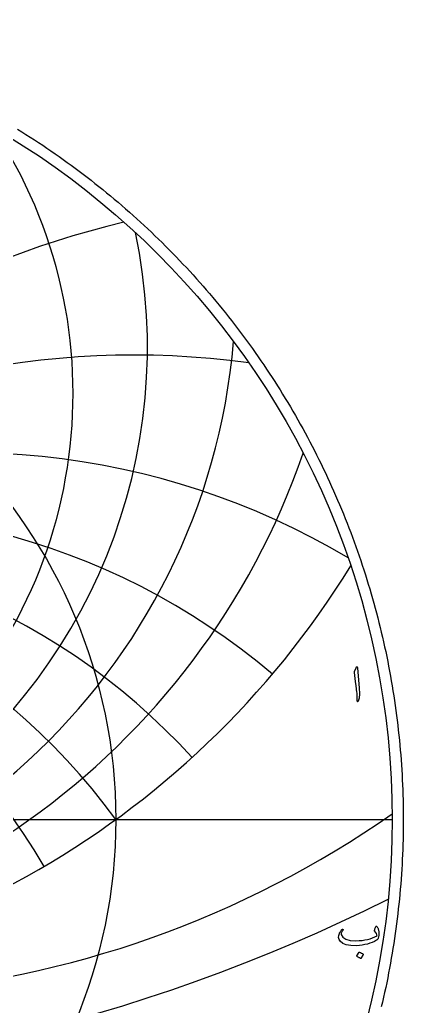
# Model space of a CAD drawing. Header units: millimetres. Extents: x -55 to 55, y -55 to 56.
# Drawn here: x 28.9 to 54.8, y -12.6 to 54 of the extents above; entities that cross this region are included whole.
import ezdxf

# ---------------------------------------------------------------- set-up
doc = ezdxf.new("R2010")
doc.units = ezdxf.units.MM
for name, color, linetype in [('CUT_OUTER', 1, 'Continuous'), ('ENGRAVE', 7, 'Continuous'), ('ENGRAVE_FINE', 8, 'Continuous'), ('TEXT', 5, 'Continuous')]:
    doc.layers.add(name, color=color, linetype=linetype)

msp = doc.modelspace()

# ---------------------------------------------------------------- linework, layer by layer
at = {"layer": 'CUT_OUTER'}
msp.add_lwpolyline([(28.7213, 46.6117), (29.0067, 46.4346), (29.2911, 46.2557), (29.5744, 46.0751), (29.8565, 45.8928), (30.1376, 45.7087), (30.4175, 45.523), (30.6962, 45.3355), (30.9738, 45.1463), (31.2502, 44.9554), (31.5255, 44.7628), (31.7996, 44.5685), (32.0724, 44.3725), (32.3441, 44.1749), (32.6145, 43.9756), (32.8838, 43.7747), (33.1517, 43.5721), (33.4185, 43.3678), (33.6839, 43.162), (33.9481, 42.9545), (34.2111, 42.7454), (34.4727, 42.5346), (34.733, 42.3223), (34.9921, 42.1084), (35.2498, 41.8929), (35.5062, 41.6758), (35.7612, 41.4572), (36.0149, 41.237), (36.2673, 41.0152), (36.5182, 40.7919), (36.7679, 40.5671), (37.0161, 40.3407), (37.2629, 40.1128), (37.5083, 39.8834), (37.7523, 39.6525), (37.9949, 39.4201), (38.2361, 39.1863), (38.4758, 38.9509), (38.7141, 38.7141), (38.9509, 38.4758), (39.1863, 38.2361), (39.4201, 37.9949), (39.6525, 37.7523), (39.8834, 37.5083), (40.1128, 37.2629), (40.3407, 37.0161), (40.5671, 36.7679), (40.7919, 36.5182), (41.0152, 36.2673), (41.237, 36.0149), (41.4572, 35.7612), (41.6758, 35.5062), (41.8929, 35.2498), (42.1084, 34.9921), (42.3223, 34.733), (42.5346, 34.4727), (42.7454, 34.2111), (42.9545, 33.9481), (43.162, 33.6839), (43.3678, 33.4185), (43.5721, 33.1517), (43.7747, 32.8838), (43.9756, 32.6145), (44.1749, 32.3441), (44.3725, 32.0724), (44.5685, 31.7996), (44.7628, 31.5255), (44.9554, 31.2502), (45.1463, 30.9738), (45.3355, 30.6962), (45.523, 30.4175), (45.7087, 30.1376), (45.8928, 29.8565), (46.0751, 29.5744), (46.2557, 29.2911), (46.4346, 29.0067), (46.6117, 28.7213), (46.787, 28.4347), (46.9606, 28.1471), (47.1325, 27.8585), (47.3025, 27.5687), (47.4708, 27.278), (47.6373, 26.9862), (47.802, 26.6934), (47.9648, 26.3996), (48.1259, 26.1048), (48.2852, 25.809), (48.4426, 25.5122), (48.5983, 25.2145), (48.7521, 24.9158), (48.904, 24.6162), (49.0542, 24.3157), (49.2024, 24.0142), (49.3488, 23.7119), (49.4934, 23.4086), (49.6361, 23.1045), (49.7769, 22.7995), (49.9159, 22.4937), (50.053, 22.187), (50.1882, 21.8794), (50.3215, 21.5711), (50.4529, 21.2619), (50.5824, 20.9519), (50.71, 20.6412), (50.8357, 20.3296), (50.9595, 20.0173), (51.0814, 19.7043), (51.2013, 19.3905), (51.3193, 19.0759), (51.4354, 18.7607), (51.5495, 18.4447), (51.6617, 18.1281), (51.772, 17.8107), (51.8803, 17.4927), (51.9867, 17.1741), (52.0911, 16.8548), (52.1935, 16.5348), (52.294, 16.2143), (52.3925, 15.8931), (52.489, 15.5713), (52.5836, 15.249), (52.6761, 14.926), (52.7667, 14.6025), (52.8553, 14.2785), (52.942, 13.9539), (53.0266, 13.6288), (53.1092, 13.3032), (53.1898, 12.977), (53.2685, 12.6504), (53.3451, 12.3233), (53.4197, 11.9958), (53.4923, 11.6678), (53.5629, 11.3393), (53.6314, 11.0105), (53.698, 10.6812), (53.7625, 10.3515), (53.825, 10.0214), (53.8855, 9.691), (53.944, 9.3602), (54.0004, 9.029), (54.0548, 8.6975), (54.1071, 8.3656), (54.1574, 8.0335), (54.2057, 7.701), (54.2519, 7.3683), (54.2961, 7.0353), (54.3383, 6.702), (54.3784, 6.3684), (54.4164, 6.0347), (54.4524, 5.7007), (54.4864, 5.3664), (54.5183, 5.032), (54.5481, 4.6974), (54.5759, 4.3626), (54.6017, 4.0277), (54.6253, 3.6926), (54.647, 3.3573), (54.6665, 3.0219), (54.6841, 2.6865), (54.6995, 2.3509), (54.7129, 2.0152), (54.7242, 1.6794), (54.7335, 1.3436), (54.7407, 1.0078), (54.7459, 0.6719), (54.749, 0.3359), (54.75, 0), (54.749, -0.3359), (54.7459, -0.6719), (54.7407, -1.0078), (54.7335, -1.3436), (54.7242, -1.6794), (54.7129, -2.0152), (54.6995, -2.3509), (54.6841, -2.6865), (54.6665, -3.0219), (54.647, -3.3573), (54.6253, -3.6926), (54.6017, -4.0277), (54.5759, -4.3626), (54.5481, -4.6974), (54.5183, -5.032), (54.4864, -5.3664), (54.4524, -5.7007), (54.4164, -6.0347), (54.3784, -6.3684), (54.3383, -6.702), (54.2961, -7.0353), (54.2519, -7.3683), (54.2057, -7.701), (54.1574, -8.0335), (54.1071, -8.3656), (54.0548, -8.6975), (54.0004, -9.029), (53.944, -9.3602), (53.8855, -9.691), (53.825, -10.0214), (53.7625, -10.3515), (53.698, -10.6812), (53.6314, -11.0105), (53.5629, -11.3393), (53.4923, -11.6678), (53.4197, -11.9958), (53.3451, -12.3233), (53.2685, -12.6504)], dxfattribs=at)
at = {"layer": 'ENGRAVE'}
msp.add_lwpolyline([(-54, 0), (54, 0)], dxfattribs=at)
for radius in [54, 35.3478]:
    msp.add_circle((0, 0), radius, dxfattribs=at)
for centre, radius, start, end in [((0, 28.7545), 32.4697, 146.343028, 33.656972), ((0, 31.8877), 37.4863, 168.076059, 11.923941), ((0, 35.9396), 43.453, 184.845211, 355.154789), ((0, 41.3064), 50.7778, 199.041634, 340.958366), ((0, -25.6817), 43.6923, 36, 144), ((0, -25.6817), 43.6923, 36, 144), ((0, 48.6521), 60.1373, 211.615649, 328.384351), ((15.0301, 56.0931), 67.9839, 274.154376, 304.973846)]:
    msp.add_arc(centre, radius, start, end, dxfattribs=at)
at = {"layer": 'ENGRAVE_FINE'}
for centre, radius, start, end in [((52.0705, -25.6817), 67.9732, 103.763547, 166.510928), ((52.0705, -25.6817), 67.9732, 103.763547, 166.510928), ((36.6622, -25.6817), 57.0363, 82.274651, 162.768996), ((36.6622, -25.6817), 57.0363, 82.274651, 162.768996), ((25.2258, -25.6817), 50.4515, 59.244091, 158.750453), ((25.2258, -25.6817), 50.4515, 59.244091, 158.750453), ((15.9027, -25.6817), 46.4964, 49.785751, 154.365482), ((15.9027, -25.6817), 46.4964, 49.785751, 154.365482), ((-7.7041, -25.6817), 44.3663, 30.500929, 137.66478), ((-7.7041, -25.6817), 44.3663, 30.500929, 137.66478), ((7.7041, -25.6817), 44.3663, 42.33522, 149.499071), ((7.7041, -25.6817), 44.3663, 42.33522, 149.499071), ((0, 102.5834), 120.594, 243.541053, 296.458947)]:
    msp.add_arc(centre, radius, start, end, dxfattribs=at)
at = {"layer": 'TEXT'}
for points in [[(51.562, 10.2427), (51.5945, 10.3057), (51.6207, 10.3279), (51.6405, 10.3091), (51.6539, 10.2495), (51.7323, 9.4149), (51.7789, 8.9027), (51.7894, 8.4935), (51.7636, 8.1873), (51.7016, 7.9842), (51.6904, 7.9676), (51.6803, 7.9587), (51.6716, 7.9574), (51.6642, 7.9638), (51.6582, 7.9738), (51.6539, 7.9868), (51.6514, 8.0027), (51.6505, 8.0217), (51.6505, 8.1692), (51.6437, 8.3257), (51.6301, 8.4911), (51.6097, 8.6655), (51.6052, 8.7111), (51.5918, 8.8341), (51.5694, 9.0347), (51.5381, 9.3127), (51.4632, 9.9293), (51.4615, 9.9621), (51.4632, 9.9923), (51.4683, 10.02), (51.4768, 10.0451)], [(52.9655, -7.2211), (52.9884, -7.2499), (53.0094, -7.2816), (53.0285, -7.3163), (53.0456, -7.354), (53.0608, -7.3944), (53.0741, -7.4374), (53.0855, -7.483), (53.095, -7.5311), (53.1073, -7.6278), (53.1103, -7.7236), (53.1039, -7.8185), (53.0882, -7.9126), (53.0643, -7.9965), (53.0337, -8.0642), (52.9962, -8.1157), (52.9519, -8.1511), (52.8114, -8.2254), (52.6624, -8.2916), (52.5048, -8.3497), (52.3388, -8.3997), (52.1642, -8.4413), (51.9811, -8.4738), (51.7895, -8.4975), (51.5893, -8.5122), (51.2142, -8.5083), (50.9063, -8.456), (50.6658, -8.355), (50.4925, -8.2056), (50.4213, -8.0887), (50.3886, -7.9629), (50.3941, -7.8281), (50.438, -7.6844), (50.4527, -7.6534), (50.4699, -7.6218), (50.4894, -7.5895), (50.5112, -7.5566), (50.5354, -7.5231), (50.5619, -7.4889), (50.5907, -7.4541), (50.6219, -7.4187), (50.6323, -7.4087), (50.6432, -7.4025), (50.6545, -7.4002), (50.6662, -7.4017), (50.6741, -7.4046), (50.6807, -7.4102), (50.686, -7.4183), (50.69, -7.4289), (50.6919, -7.4389), (50.6909, -7.4485), (50.6868, -7.4576), (50.6798, -7.4664), (50.6506, -7.5011), (50.6245, -7.5371), (50.6012, -7.5743), (50.581, -7.6129), (50.5672, -7.6497), (50.5597, -7.6852), (50.5587, -7.7195), (50.564, -7.7525), (50.6704, -7.9452), (50.8706, -8.0804), (51.1644, -8.1581), (51.5519, -8.1783), (51.7649, -8.1701), (51.9679, -8.1524), (52.1609, -8.125), (52.3439, -8.0881), (52.5171, -8.0415), (52.6807, -7.9854), (52.8347, -7.9198), (52.9792, -7.8445), (52.9651, -7.7742), (52.9332, -7.6963), (52.8834, -7.6107), (52.8157, -7.5175), (52.8135, -7.5085), (52.814, -7.4919), (52.8169, -7.4677), (52.8225, -7.4357), (52.824, -7.4325), (52.825, -7.4298), (52.8257, -7.4274), (52.8259, -7.4255), (52.8369, -7.3821), (52.8531, -7.3335), (52.8744, -7.2799), (52.9008, -7.2211), (52.9125, -7.2032), (52.9272, -7.1973), (52.9449, -7.2032), (52.9655, -7.2211)], [(51.7767, -8.955), (51.7809, -8.9507), (51.7869, -8.9482), (51.7946, -8.9473), (51.8039, -8.9482), (51.8702, -8.975), (51.9325, -9.0078), (51.9911, -9.0465), (52.0458, -9.0913), (52.0511, -9.0981), (52.0535, -9.1049), (52.0528, -9.1117), (52.0492, -9.1185), (51.8891, -9.3774), (51.8831, -9.3836), (51.8755, -9.3851), (51.8661, -9.3819), (51.855, -9.374), (51.8455, -9.3672), (51.8303, -9.357), (51.8097, -9.3433), (51.7835, -9.3263), (51.7514, -9.3059), (51.7128, -9.282), (51.6679, -9.2548), (51.6166, -9.2241), (51.6098, -9.219), (51.6064, -9.2139), (51.6064, -9.2088), (51.6098, -9.2037)]]:
    msp.add_lwpolyline(points, close=True, dxfattribs=at)

doc.saveas('drawing.dxf')
